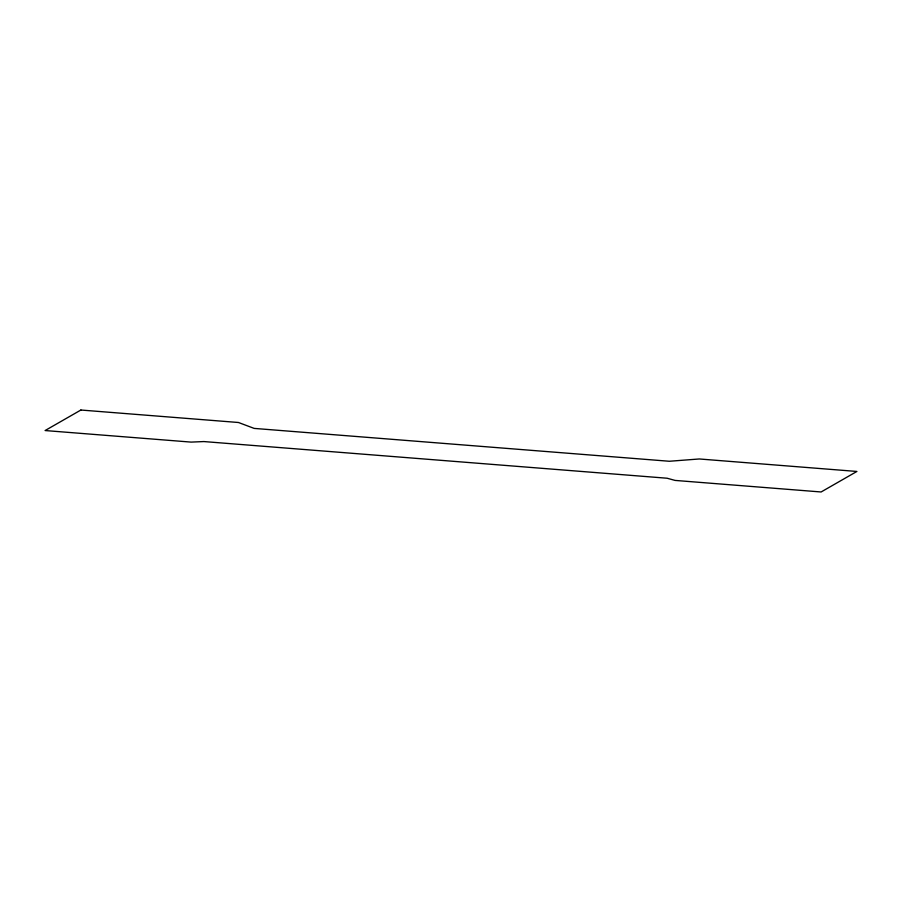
<?xml version="1.0" encoding="UTF-8"?>
<svg xmlns="http://www.w3.org/2000/svg" width="902" height="902" viewBox="0 0 902 902"><rect width="100%" height="100%" fill="white"/><g stroke="black" fill="none" stroke-linecap="round" stroke-linejoin="round"><path stroke-width="1.35" d="M80.887 410.027L45.1 430.547L191.145 442.104L203.875 441.563L667.119 478.229L675.079 480.416L821.113 491.973L856.9 471.453L699.309 458.971L669.329 461.26L254.172 428.405L238.478 422.497L80.887 410.027"/></g></svg>
